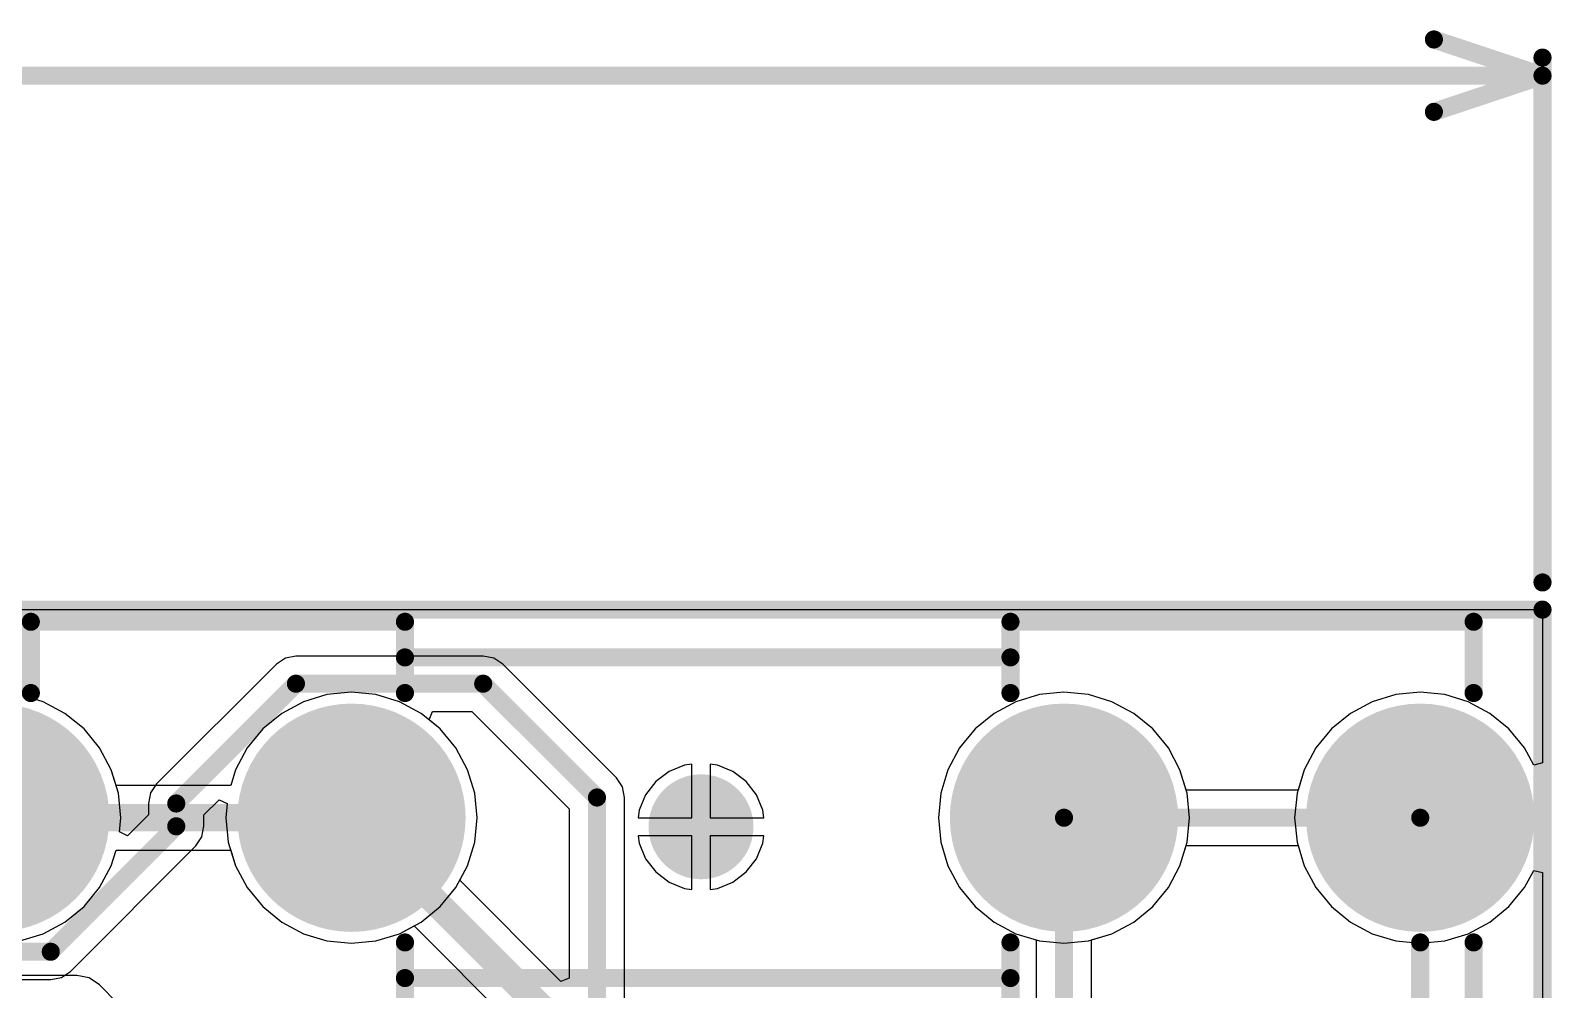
# Model space of a CAD drawing. Extents: x 60.8 to 138.7, y 69.3 to 128.3.
# Drawn here: x 104.51 to 125.86, y 114.81 to 128.27 of the extents above; entities that cross this region are included whole.
import ezdxf

# ---------------------------------------------------------------- set-up
doc = ezdxf.new("R2010")
doc.units = 0
doc.layers.get('0').update_dxf_attribs({"linetype": 'CONTINUOUS'})
for name, color, linetype in [('BOTTOMLAYER', 5, 'CONTINUOUS'), ('BOTTOMSOLDER', 6, 'CONTINUOUS'), ('MECHANICAL1', 6, 'CONTINUOUS'), ('MULTILAYER', 9, 'CONTINUOUS'), ('TOPLAYER', 1, 'CONTINUOUS'), ('TOPOVERLAY', 2, 'CONTINUOUS'), ('TOPSOLDER', 216, 'CONTINUOUS')]:
    doc.layers.add(name, color=color, linetype=linetype)

# ---------------------------------------------------------------- blocks, each defined once
blk = doc.blocks.new('F____H______5_20___28')
at = {"layer": 'BOTTOMLAYER', "const_width": 1.5}
for points in [[(-0.75, 0, 1), (0.75, 0, 1)], [(4.25, 0, 1), (5.75, 0, 1)], [(14.25, 0, 1), (15.75, 0, 1)], [(19.25, 0, 1), (20.75, 0, 1)]]:
    blk.add_lwpolyline(points, format="xyb", close=True, dxfattribs=at)
at = {"layer": 'BOTTOMSOLDER', "const_width": 1.602}
for points in [[(-0.801, 0, 1), (0.801, 0, 1)], [(4.199, 0, 1), (5.801, 0, 1)], [(14.199, 0, 1), (15.801, 0, 1)], [(19.199, 0, 1), (20.801, 0, 1)]]:
    blk.add_lwpolyline(points, format="xyb", close=True, dxfattribs=at)
at = {"layer": 'MULTILAYER', "const_width": 1.5}
for points in [[(-0.75, 0, 1), (0.75, 0, 1)], [(4.25, 0, 1), (5.75, 0, 1)], [(14.25, 0, 1), (15.75, 0, 1)], [(19.25, 0, 1), (20.75, 0, 1)]]:
    blk.add_lwpolyline(points, format="xyb", close=True, dxfattribs=at)
at = {"layer": 'TOPLAYER', "const_width": 1.5}
for points in [[(-0.75, 0, 1), (0.75, 0, 1)], [(4.25, 0, 1), (5.75, 0, 1)], [(14.25, 0, 1), (15.75, 0, 1)], [(19.25, 0, 1), (20.75, 0, 1)]]:
    blk.add_lwpolyline(points, format="xyb", close=True, dxfattribs=at)
at = {"layer": 'TOPOVERLAY', "const_width": 0.254}
for points in [[(-0.75, 1.75), (-0.75, 2.75)], [(-0.75, 2.75), (5.75, 2.75)], [(0.5, 1.75), (0.5, 2.75)], [(5.75, 1.75), (5.75, 2.75)], [(14.25, 1.75), (14.25, 2.75)], [(14.25, 2.75), (20.75, 2.75)], [(20.75, 1.75), (20.75, 2.75)], [(5.75, 2.25), (14.25, 2.25)], [(-0.75, -2.75), (-0.75, -1.75)], [(5.75, -2.75), (5.75, -1.75)], [(14.25, -2.75), (14.25, -1.75)], [(20, -2.75), (20, -1.75)], [(20.75, -2.75), (20.75, -1.75)], [(5.75, -2.25), (14.25, -2.25)], [(-0.75, -2.75), (5.75, -2.75)], [(14.25, -2.75), (20.75, -2.75)]]:
    blk.add_lwpolyline(points, dxfattribs=at)
at = {"layer": 'TOPOVERLAY', "const_width": 0.127}
for points in [[(-0.814, 2.75, 1), (-0.687, 2.75, 1)], [(-0.814, 2.75, 1), (-0.687, 2.75, 1)], [(0.436, 2.75, 1), (0.563, 2.75, 1)], [(5.687, 2.75, 1), (5.814, 2.75, 1)], [(5.687, 2.75, 1), (5.814, 2.75, 1)], [(14.186, 2.75, 1), (14.313, 2.75, 1)], [(14.186, 2.75, 1), (14.313, 2.75, 1)], [(20.686, 2.75, 1), (20.813, 2.75, 1)], [(20.686, 2.75, 1), (20.813, 2.75, 1)], [(5.687, 2.25, 1), (5.814, 2.25, 1)], [(14.186, 2.25, 1), (14.313, 2.25, 1)], [(-0.814, 1.75, 1), (-0.687, 1.75, 1)], [(0.436, 1.75, 1), (0.563, 1.75, 1)], [(5.687, 1.75, 1), (5.814, 1.75, 1)], [(14.186, 1.75, 1), (14.313, 1.75, 1)], [(20.686, 1.75, 1), (20.813, 1.75, 1)], [(-0.814, -1.75, 1), (-0.687, -1.75, 1)], [(5.687, -1.75, 1), (5.814, -1.75, 1)], [(14.186, -1.75, 1), (14.313, -1.75, 1)], [(19.937, -1.75, 1), (20.064, -1.75, 1)], [(20.686, -1.75, 1), (20.813, -1.75, 1)], [(5.687, -2.25, 1), (5.814, -2.25, 1)], [(14.186, -2.25, 1), (14.313, -2.25, 1)], [(-0.814, -2.75, 1), (-0.687, -2.75, 1)], [(-0.814, -2.75, 1), (-0.687, -2.75, 1)], [(5.687, -2.75, 1), (5.814, -2.75, 1)], [(5.687, -2.75, 1), (5.814, -2.75, 1)], [(14.186, -2.75, 1), (14.313, -2.75, 1)], [(14.186, -2.75, 1), (14.313, -2.75, 1)], [(19.937, -2.75, 1), (20.064, -2.75, 1)], [(20.686, -2.75, 1), (20.813, -2.75, 1)], [(20.686, -2.75, 1), (20.813, -2.75, 1)]]:
    blk.add_lwpolyline(points, format="xyb", close=True, dxfattribs=at)
at = {"layer": 'TOPSOLDER', "const_width": 1.602}
for points in [[(-0.801, 0, 1), (0.801, 0, 1)], [(4.199, 0, 1), (5.801, 0, 1)], [(14.199, 0, 1), (15.801, 0, 1)], [(19.199, 0, 1), (20.801, 0, 1)]]:
    blk.add_lwpolyline(points, format="xyb", close=True, dxfattribs=at)

msp = doc.modelspace()

# ---------------------------------------------------------------- linework, layer by layer
at = {"layer": 'BOTTOMLAYER'}
for p, q in [((65.278, 120.142), (125.73, 120.142)), ((125.73, 120.142), (125.73, 117.991)), ((107.959, 119.377), (106.278, 117.696)), ((108.085, 119.461), (107.959, 119.377)), ((108.234, 119.49), (108.085, 119.461)), ((110.861, 119.49), (108.234, 119.49)), ((111.01, 119.461), (110.861, 119.49)), ((111.136, 119.377), (111.01, 119.461)), ((112.733, 117.779), (111.136, 119.377)), ((104.687, 118.849), (104.357, 118.95)), ((118.669, 118.95), (118.339, 118.849)), ((119.013, 118.983), (118.669, 118.95)), ((119.357, 118.95), (119.013, 118.983)), ((119.687, 118.849), (119.357, 118.95)), ((123.669, 118.95), (123.339, 118.849)), ((124.013, 118.983), (123.669, 118.95)), ((124.357, 118.95), (124.013, 118.983)), ((124.687, 118.849), (124.357, 118.95)), ((104.992, 118.686), (104.687, 118.849)), ((110.105, 118.594), (110.148, 118.714)), ((110.148, 118.714), (110.7, 118.714)), ((110.7, 118.714), (112.07, 117.344)), ((118.339, 118.849), (118.034, 118.686)), ((119.992, 118.686), (119.687, 118.849)), ((123.339, 118.849), (123.034, 118.686)), ((124.992, 118.686), (124.687, 118.849)), ((105.259, 118.467), (104.992, 118.686)), ((110.259, 118.467), (110.105, 118.594)), ((118.034, 118.686), (117.767, 118.467)), ((120.259, 118.467), (119.992, 118.686)), ((123.034, 118.686), (122.767, 118.467)), ((125.259, 118.467), (124.992, 118.686)), ((105.478, 118.2), (105.259, 118.467)), ((110.478, 118.2), (110.259, 118.467)), ((117.767, 118.467), (117.548, 118.2)), ((120.478, 118.2), (120.259, 118.467)), ((122.767, 118.467), (122.548, 118.2)), ((125.478, 118.2), (125.259, 118.467)), ((105.641, 117.895), (105.478, 118.2)), ((110.641, 117.895), (110.478, 118.2)), ((117.548, 118.2), (117.385, 117.895)), ((120.641, 117.895), (120.478, 118.2)), ((122.548, 118.2), (122.385, 117.895)), ((125.607, 117.96), (125.478, 118.2)), ((105.742, 117.565), (105.641, 117.895)), ((110.742, 117.565), (110.641, 117.895)), ((113.471, 117.871), (113.285, 117.728)), ((113.687, 117.96), (113.471, 117.871)), ((113.792, 117.974), (113.687, 117.96)), ((113.792, 117.221), (113.792, 117.974)), ((114.151, 117.96), (114.046, 117.974)), ((114.046, 117.974), (114.046, 117.221)), ((114.367, 117.871), (114.151, 117.96)), ((114.553, 117.728), (114.367, 117.871)), ((117.385, 117.895), (117.284, 117.565)), ((120.742, 117.565), (120.641, 117.895)), ((122.385, 117.895), (122.284, 117.565)), ((125.73, 117.991), (125.607, 117.96)), ((106.278, 117.696), (106.194, 117.57)), ((112.817, 117.653), (112.733, 117.779)), ((112.847, 117.505), (112.817, 117.653)), ((113.285, 117.728), (113.142, 117.542)), ((114.696, 117.542), (114.553, 117.728)), ((105.775, 117.221), (105.742, 117.565)), ((106.194, 117.57), (106.165, 117.421)), ((106.941, 117.26), (107.155, 117.474)), ((107.155, 117.474), (107.27, 117.42)), ((110.775, 117.221), (110.742, 117.565)), ((112.847, 106.861), (112.847, 117.505)), ((113.142, 117.542), (113.053, 117.326)), ((114.785, 117.326), (114.696, 117.542)), ((117.284, 117.565), (117.251, 117.221)), ((120.775, 117.221), (120.742, 117.565)), ((122.284, 117.565), (122.251, 117.221)), ((105.756, 117.022), (105.775, 117.221)), ((106.165, 117.262), (105.871, 116.968)), ((106.165, 117.421), (106.165, 117.262)), ((106.941, 117.101), (106.941, 117.26)), ((107.27, 117.42), (107.251, 117.221)), ((107.251, 117.221), (107.284, 116.877)), ((110.742, 116.877), (110.775, 117.221)), ((112.07, 117.344), (112.07, 114.971)), ((113.053, 117.326), (113.039, 117.221)), ((113.039, 117.221), (113.792, 117.221)), ((114.046, 117.221), (114.799, 117.221)), ((114.799, 117.221), (114.785, 117.326)), ((117.251, 117.221), (117.284, 116.877)), ((120.742, 116.877), (120.775, 117.221)), ((122.251, 117.221), (122.284, 116.877)), ((105.871, 116.968), (105.756, 117.022)), ((106.912, 116.952), (106.941, 117.101)), ((105.067, 115.065), (106.828, 116.826)), ((106.828, 116.826), (106.912, 116.952)), ((107.284, 116.877), (107.385, 116.547)), ((110.641, 116.547), (110.742, 116.877)), ((113.792, 116.967), (113.039, 116.967)), ((113.039, 116.967), (113.053, 116.862)), ((113.053, 116.862), (113.142, 116.646)), ((113.792, 116.214), (113.792, 116.967)), ((114.799, 116.967), (114.046, 116.967)), ((114.046, 116.967), (114.046, 116.214)), ((114.696, 116.646), (114.785, 116.862)), ((114.785, 116.862), (114.799, 116.967)), ((117.284, 116.877), (117.385, 116.547)), ((120.641, 116.547), (120.742, 116.877)), ((122.284, 116.877), (122.385, 116.547)), ((113.142, 116.646), (113.285, 116.46)), ((114.553, 116.46), (114.696, 116.646)), ((107.385, 116.547), (107.548, 116.242)), ((110.532, 116.343), (110.641, 116.547)), ((113.285, 116.46), (113.471, 116.317)), ((114.367, 116.317), (114.553, 116.46)), ((117.385, 116.547), (117.548, 116.242)), ((120.478, 116.242), (120.641, 116.547)), ((122.385, 116.547), (122.548, 116.242)), ((125.478, 116.242), (125.607, 116.482)), ((125.607, 116.482), (125.73, 116.451)), ((125.73, 116.451), (125.73, 69.469)), ((107.548, 116.242), (107.767, 115.975)), ((111.953, 114.922), (110.532, 116.343)), ((113.471, 116.317), (113.687, 116.228)), ((113.687, 116.228), (113.792, 116.214)), ((114.046, 116.214), (114.151, 116.228)), ((114.151, 116.228), (114.367, 116.317)), ((117.548, 116.242), (117.767, 115.975)), ((120.259, 115.975), (120.478, 116.242)), ((122.548, 116.242), (122.767, 115.975)), ((125.259, 115.975), (125.478, 116.242)), ((107.767, 115.975), (108.034, 115.756)), ((117.767, 115.975), (118.034, 115.756)), ((119.992, 115.756), (120.259, 115.975)), ((122.767, 115.975), (123.034, 115.756)), ((124.992, 115.756), (125.259, 115.975)), ((108.034, 115.756), (108.339, 115.593)), ((118.034, 115.756), (118.339, 115.593)), ((119.687, 115.593), (119.992, 115.756)), ((123.034, 115.756), (123.339, 115.593)), ((124.687, 115.593), (124.992, 115.756)), ((108.339, 115.593), (108.669, 115.492)), ((109.357, 115.492), (109.687, 115.593)), ((109.687, 115.593), (109.891, 115.702)), ((109.891, 115.702), (111.434, 114.159)), ((118.339, 115.593), (118.669, 115.492)), ((119.357, 115.492), (119.687, 115.593)), ((123.339, 115.593), (123.669, 115.492)), ((124.357, 115.492), (124.687, 115.593)), ((108.669, 115.492), (109.013, 115.459)), ((109.013, 115.459), (109.357, 115.492)), ((118.669, 115.492), (119.013, 115.459)), ((119.013, 115.459), (119.357, 115.492)), ((123.669, 115.492), (124.013, 115.459)), ((124.013, 115.459), (124.357, 115.492)), ((103.234, 114.952), (104.792, 114.952)), ((104.792, 114.952), (104.941, 114.981)), ((104.941, 114.981), (105.067, 115.065)), ((112.07, 114.971), (111.953, 114.922))]:
    msp.add_line(p, q, dxfattribs=at)
for points, const_width in [([(106.553, 117.421), (108.234, 119.102)], 0.254), ([(108.234, 119.102), (110.861, 119.102)], 0.254), ([(110.861, 119.102), (112.459, 117.505)], 0.254), ([(106.553, 117.101), (106.553, 117.421)], 0.254), ([(112.459, 106.7), (112.459, 117.505)], 0.254), ([(104.792, 115.34), (106.553, 117.101)], 0.254), ([(109.013, 117.221), (111.887, 114.347)], 0.381), ([(103.234, 115.34), (104.792, 115.34)], 0.254)]:
    msp.add_lwpolyline(points, dxfattribs=dict(at, const_width=const_width))
for points, const_width in [([(108.17, 119.102, 1), (108.297, 119.102, 1)], 0.127), ([(108.17, 119.102, 1), (108.297, 119.102, 1)], 0.127), ([(110.798, 119.102, 1), (110.925, 119.102, 1)], 0.127), ([(110.798, 119.102, 1), (110.925, 119.102, 1)], 0.127), ([(113.602, 117.094, 1), (114.237, 117.094, 1)], 0.635), ([(106.49, 117.421, 1), (106.617, 117.421, 1)], 0.127), ([(106.49, 117.421, 1), (106.617, 117.421, 1)], 0.127), ([(112.395, 117.505, 1), (112.522, 117.505, 1)], 0.127), ([(112.395, 117.505, 1), (112.522, 117.505, 1)], 0.127), ([(106.49, 117.101, 1), (106.617, 117.101, 1)], 0.127), ([(106.49, 117.101, 1), (106.617, 117.101, 1)], 0.127), ([(108.918, 117.221, 1), (109.108, 117.221, 1)], 0.191), ([(104.729, 115.34, 1), (104.856, 115.34, 1)], 0.127), ([(104.729, 115.34, 1), (104.856, 115.34, 1)], 0.127)]:
    msp.add_lwpolyline(points, format="xyb", close=True, dxfattribs=dict(at, const_width=const_width))
at = {"layer": 'BOTTOMSOLDER', "const_width": 0.737}
msp.add_lwpolyline([(113.551, 117.094, 1), (114.287, 117.094, 1)], format="xyb", close=True, dxfattribs=at)
at = {"layer": 'MECHANICAL1', "const_width": 0.254}
for points in [[(124.206, 128.143), (125.73, 127.635)], [(125.73, 120.523), (125.73, 127.889)], [(99.059, 127.635), (125.73, 127.635)], [(124.206, 127.127), (125.73, 127.635)], [(65.278, 120.142), (125.73, 120.142)], [(125.73, 69.469), (125.73, 120.142)]]:
    msp.add_lwpolyline(points, dxfattribs=at)
at = {"layer": 'MECHANICAL1', "const_width": 0.127}
for points in [[(124.142, 128.143, 1), (124.269, 128.143, 1)], [(125.666, 127.889, 1), (125.793, 127.889, 1)], [(125.666, 127.635, 1), (125.793, 127.635, 1)], [(125.666, 127.635, 1), (125.793, 127.635, 1)], [(125.666, 127.635, 1), (125.793, 127.635, 1)], [(124.142, 127.127, 1), (124.269, 127.127, 1)], [(125.666, 120.523, 1), (125.793, 120.523, 1)], [(125.666, 120.142, 1), (125.793, 120.142, 1)], [(125.666, 120.142, 1), (125.793, 120.142, 1)]]:
    msp.add_lwpolyline(points, format="xyb", close=True, dxfattribs=at)
at = {"layer": 'MULTILAYER', "const_width": 0.635}
msp.add_lwpolyline([(113.602, 117.094, 1), (114.237, 117.094, 1)], format="xyb", close=True, dxfattribs=at)
at = {"layer": 'TOPLAYER'}
for p, q in [((65.278, 120.142), (125.73, 120.142)), ((125.73, 120.142), (125.73, 117.991)), ((104.687, 118.849), (104.357, 118.95)), ((108.669, 118.95), (108.339, 118.849)), ((109.013, 118.983), (108.669, 118.95)), ((109.357, 118.95), (109.013, 118.983)), ((109.687, 118.849), (109.357, 118.95)), ((118.669, 118.95), (118.339, 118.849)), ((119.013, 118.983), (118.669, 118.95)), ((119.357, 118.95), (119.013, 118.983)), ((119.687, 118.849), (119.357, 118.95)), ((123.669, 118.95), (123.339, 118.849)), ((124.013, 118.983), (123.669, 118.95)), ((124.357, 118.95), (124.013, 118.983)), ((124.687, 118.849), (124.357, 118.95)), ((104.992, 118.686), (104.687, 118.849)), ((108.339, 118.849), (108.034, 118.686)), ((109.992, 118.686), (109.687, 118.849)), ((118.339, 118.849), (118.034, 118.686)), ((119.992, 118.686), (119.687, 118.849)), ((123.339, 118.849), (123.034, 118.686)), ((124.992, 118.686), (124.687, 118.849)), ((105.259, 118.467), (104.992, 118.686)), ((108.034, 118.686), (107.767, 118.467)), ((110.259, 118.467), (109.992, 118.686)), ((118.034, 118.686), (117.767, 118.467)), ((120.259, 118.467), (119.992, 118.686)), ((123.034, 118.686), (122.767, 118.467)), ((125.259, 118.467), (124.992, 118.686)), ((105.478, 118.2), (105.259, 118.467)), ((107.767, 118.467), (107.548, 118.2)), ((110.478, 118.2), (110.259, 118.467)), ((117.767, 118.467), (117.548, 118.2)), ((120.478, 118.2), (120.259, 118.467)), ((122.767, 118.467), (122.548, 118.2)), ((125.478, 118.2), (125.259, 118.467)), ((105.641, 117.895), (105.478, 118.2)), ((107.548, 118.2), (107.385, 117.895)), ((110.641, 117.895), (110.478, 118.2)), ((117.548, 118.2), (117.385, 117.895)), ((120.641, 117.895), (120.478, 118.2)), ((122.548, 118.2), (122.385, 117.895)), ((125.607, 117.96), (125.478, 118.2)), ((105.708, 117.674), (105.641, 117.895)), ((107.385, 117.895), (107.318, 117.674)), ((110.742, 117.565), (110.641, 117.895)), ((113.471, 117.871), (113.285, 117.728)), ((113.687, 117.96), (113.471, 117.871)), ((113.792, 117.974), (113.687, 117.96)), ((113.792, 117.221), (113.792, 117.974)), ((114.151, 117.96), (114.046, 117.974)), ((114.046, 117.974), (114.046, 117.221)), ((114.367, 117.871), (114.151, 117.96)), ((114.553, 117.728), (114.367, 117.871)), ((117.385, 117.895), (117.284, 117.565)), ((120.728, 117.609), (120.641, 117.895)), ((122.385, 117.895), (122.298, 117.609)), ((125.73, 117.991), (125.607, 117.96)), ((107.318, 117.674), (105.708, 117.674)), ((113.285, 117.728), (113.142, 117.542)), ((114.696, 117.542), (114.553, 117.728)), ((110.775, 117.221), (110.742, 117.565)), ((113.142, 117.542), (113.053, 117.326)), ((114.785, 117.326), (114.696, 117.542)), ((117.284, 117.565), (117.251, 117.221)), ((122.298, 117.609), (120.728, 117.609)), ((110.742, 116.877), (110.775, 117.221)), ((113.053, 117.326), (113.039, 117.221)), ((113.039, 117.221), (113.792, 117.221)), ((114.046, 117.221), (114.799, 117.221)), ((114.799, 117.221), (114.785, 117.326)), ((117.251, 117.221), (117.284, 116.877)), ((110.641, 116.547), (110.742, 116.877)), ((113.792, 116.967), (113.039, 116.967)), ((113.039, 116.967), (113.053, 116.862)), ((113.053, 116.862), (113.142, 116.646)), ((113.792, 116.214), (113.792, 116.967)), ((114.799, 116.967), (114.046, 116.967)), ((114.046, 116.967), (114.046, 116.214)), ((114.696, 116.646), (114.785, 116.862)), ((114.785, 116.862), (114.799, 116.967)), ((117.284, 116.877), (117.385, 116.547)), ((120.641, 116.547), (120.728, 116.833)), ((120.728, 116.833), (122.298, 116.833)), ((122.298, 116.833), (122.385, 116.547)), ((105.641, 116.547), (105.708, 116.768)), ((105.708, 116.768), (107.318, 116.768)), ((107.318, 116.768), (107.385, 116.547)), ((113.142, 116.646), (113.285, 116.46)), ((114.553, 116.46), (114.696, 116.646)), ((105.478, 116.242), (105.641, 116.547)), ((107.385, 116.547), (107.548, 116.242)), ((110.478, 116.242), (110.641, 116.547)), ((113.285, 116.46), (113.471, 116.317)), ((114.367, 116.317), (114.553, 116.46)), ((117.385, 116.547), (117.548, 116.242)), ((120.478, 116.242), (120.641, 116.547)), ((122.385, 116.547), (122.548, 116.242)), ((125.478, 116.242), (125.607, 116.482)), ((125.607, 116.482), (125.73, 116.451)), ((125.73, 116.451), (125.73, 69.469)), ((105.259, 115.975), (105.478, 116.242)), ((107.548, 116.242), (107.767, 115.975)), ((110.259, 115.975), (110.478, 116.242)), ((113.471, 116.317), (113.687, 116.228)), ((113.687, 116.228), (113.792, 116.214)), ((114.046, 116.214), (114.151, 116.228)), ((114.151, 116.228), (114.367, 116.317)), ((117.548, 116.242), (117.767, 115.975)), ((120.259, 115.975), (120.478, 116.242)), ((122.548, 116.242), (122.767, 115.975)), ((125.259, 115.975), (125.478, 116.242)), ((104.992, 115.756), (105.259, 115.975)), ((107.767, 115.975), (108.034, 115.756)), ((109.992, 115.756), (110.259, 115.975)), ((117.767, 115.975), (118.034, 115.756)), ((119.992, 115.756), (120.259, 115.975)), ((122.767, 115.975), (123.034, 115.756)), ((124.992, 115.756), (125.259, 115.975)), ((104.687, 115.593), (104.992, 115.756)), ((108.034, 115.756), (108.339, 115.593)), ((109.687, 115.593), (109.992, 115.756)), ((118.034, 115.756), (118.339, 115.593)), ((119.687, 115.593), (119.992, 115.756)), ((123.034, 115.756), (123.339, 115.593)), ((124.687, 115.593), (124.992, 115.756)), ((104.357, 115.492), (104.687, 115.593)), ((108.339, 115.593), (108.669, 115.492)), ((109.357, 115.492), (109.687, 115.593)), ((118.339, 115.593), (118.625, 115.506)), ((118.625, 115.506), (118.625, 112.597)), ((119.401, 115.506), (119.687, 115.593)), ((119.401, 112.597), (119.401, 115.506)), ((123.339, 115.593), (123.669, 115.492)), ((124.357, 115.492), (124.687, 115.593)), ((108.669, 115.492), (109.013, 115.459)), ((109.013, 115.459), (109.357, 115.492)), ((123.669, 115.492), (124.013, 115.459)), ((124.013, 115.459), (124.357, 115.492)), ((105.156, 115.007), (102.743, 115.007)), ((105.329, 114.973), (105.156, 115.007)), ((105.476, 114.874), (105.329, 114.973)), ((105.73, 114.62), (105.476, 114.874))]:
    msp.add_line(p, q, dxfattribs=at)
for points, const_width in [([(113.602, 117.094, 1), (114.237, 117.094, 1)], 0.635), ([(108.918, 117.221, 1), (109.108, 117.221, 1)], 0.191), ([(118.95, 117.221, 1), (119.077, 117.221, 1)], 0.127), ([(118.95, 117.221, 1), (119.077, 117.221, 1)], 0.127), ([(123.95, 117.221, 1), (124.077, 117.221, 1)], 0.127)]:
    msp.add_lwpolyline(points, format="xyb", close=True, dxfattribs=dict(at, const_width=const_width))
for points, const_width in [([(104.013, 117.221), (109.013, 117.221)], 0.381), ([(119.013, 111.238), (119.013, 117.221)], 0.254), ([(119.013, 117.221), (124.013, 117.221)], 0.254)]:
    msp.add_lwpolyline(points, dxfattribs=dict(at, const_width=const_width))
at = {"layer": 'TOPSOLDER', "const_width": 0.737}
msp.add_lwpolyline([(113.551, 117.094, 1), (114.287, 117.094, 1)], format="xyb", close=True, dxfattribs=at)

# ---------------------------------------------------------------- block references
at = {"rotation": 360}
msp.add_blockref('F____H______5_20___28', (104.013, 117.221), dxfattribs=at)

doc.saveas('drawing.dxf')
